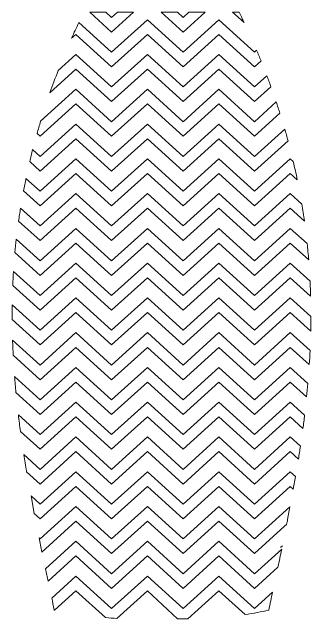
# Model space of a CAD drawing. Header units: inches. Extents: x 70 to 1671, y -1124 to -34.
# Drawn here: x 1336.7 to 1430.8, y -1109.4 to -918 of the extents above; entities that cross this region are included whole.
import ezdxf

# ---------------------------------------------------------------- set-up
doc = ezdxf.new("R2010")
doc.units = ezdxf.units.IN
doc.header["$MEASUREMENT"] = 0
doc.layers.add('creasing lines + designs', color=7, linetype='Continuous')

# ---------------------------------------------------------------- blocks, each defined once
blk = doc.blocks.new('block 2')
at = {"layer": 'creasing lines + designs', "color": 3, "lineweight": 5}
for points in [[(1368.03, -924.31), (1374.94, -918.03), (1369.84, -918.03), (1368.03, -919.68), (1366.22, -918.03), (1361.12, -918.03), (1368.03, -924.31)], [(1390.55, -924.31), (1397.46, -918.03), (1392.37, -918.03), (1390.55, -919.68), (1388.74, -918.03), (1383.64, -918.03), (1390.55, -924.31)], [(1345.51, -1077.83), (1356.77, -1067.6), (1368.03, -1077.83), (1379.29, -1067.6), (1390.55, -1077.83), (1401.81, -1067.6), (1413.07, -1077.83), (1424.33, -1067.6), (1425.25, -1068.43), (1425.97, -1064.47), (1424.33, -1062.98), (1413.07, -1073.2), (1401.81, -1062.98), (1390.55, -1073.2), (1379.29, -1062.98), (1368.03, -1073.2), (1356.77, -1062.98), (1345.51, -1073.2), (1342.64, -1070.59), (1343.65, -1076.14), (1345.51, -1077.83)], [(1422.55, -1080.18), (1423.18, -1079.61)], [(1421.21, -1086.89), (1421.85, -1086.31)]]:
    blk.add_lwpolyline(points, dxfattribs=at)
for points, knots in [([(1409.8, -921.33), (1409.28, -920.24), (1408.76, -919.14), (1408.22, -918.03), (1408.22, -918.03), (1406.16, -918.03), (1406.16, -918.03), (1406.16, -918.03), (1409.8, -921.33), (1409.8, -921.33)], [0, 0, 0, 0, 1, 1, 1, 2, 2, 2, 3, 3, 3, 3]), ([(1401.81, -920.42), (1401.81, -920.42), (1390.55, -930.65), (1390.55, -930.65), (1390.55, -930.65), (1379.29, -920.42), (1379.29, -920.42), (1379.29, -920.42), (1368.03, -930.65), (1368.03, -930.65), (1368.03, -930.65), (1357.72, -921.28), (1357.72, -921.28), (1356.93, -922.95), (1356.17, -924.61), (1355.43, -926.27), (1355.43, -926.27), (1356.77, -925.05), (1356.77, -925.05), (1356.77, -925.05), (1368.03, -935.27), (1368.03, -935.27), (1368.03, -935.27), (1379.29, -925.05), (1379.29, -925.05), (1379.29, -925.05), (1390.55, -935.27), (1390.55, -935.27), (1390.55, -935.27), (1401.81, -925.05), (1401.81, -925.05), (1401.81, -925.05), (1413.07, -935.27), (1413.07, -935.27), (1413.07, -935.27), (1415.11, -933.43), (1415.11, -933.43), (1414.65, -932.31), (1414.19, -931.19), (1413.71, -930.07), (1413.71, -930.07), (1413.07, -930.65), (1413.07, -930.65), (1413.07, -930.65), (1401.81, -920.42), (1401.81, -920.42)], [0, 0, 0, 0, 1, 1, 1, 2, 2, 2, 3, 3, 3, 4, 4, 4, 5, 5, 5, 6, 6, 6, 7, 7, 7, 8, 8, 8, 9, 9, 9, 10, 10, 10, 11, 11, 11, 12, 12, 12, 13, 13, 13, 14, 14, 14, 15, 15, 15, 15]), ([(1401.81, -931.39), (1401.81, -931.39), (1390.55, -941.61), (1390.55, -941.61), (1390.55, -941.61), (1379.29, -931.39), (1379.29, -931.39), (1379.29, -931.39), (1368.03, -941.61), (1368.03, -941.61), (1368.03, -941.61), (1356.77, -931.39), (1356.77, -931.39), (1356.77, -931.39), (1351.18, -936.47), (1351.18, -936.47), (1350.26, -938.81), (1349.4, -941.13), (1348.59, -943.44), (1348.59, -943.44), (1356.77, -936.01), (1356.77, -936.01), (1356.77, -936.01), (1368.03, -946.24), (1368.03, -946.24), (1368.03, -946.24), (1379.29, -936.01), (1379.29, -936.01), (1379.29, -936.01), (1390.55, -946.24), (1390.55, -946.24), (1390.55, -946.24), (1401.81, -936.01), (1401.81, -936.01), (1401.81, -936.01), (1413.07, -946.24), (1413.07, -946.24), (1413.07, -946.24), (1418.23, -941.56), (1418.23, -941.56), (1417.81, -940.41), (1417.38, -939.25), (1416.94, -938.1), (1416.94, -938.1), (1413.07, -941.61), (1413.07, -941.61), (1413.07, -941.61), (1401.81, -931.39), (1401.81, -931.39)], [0, 0, 0, 0, 1, 1, 1, 2, 2, 2, 3, 3, 3, 4, 4, 4, 5, 5, 5, 6, 6, 6, 7, 7, 7, 8, 8, 8, 9, 9, 9, 10, 10, 10, 11, 11, 11, 12, 12, 12, 13, 13, 13, 14, 14, 14, 15, 15, 15, 16, 16, 16, 16]), ([(1345.51, -957.2), (1345.51, -957.2), (1356.77, -946.98), (1356.77, -946.98), (1356.77, -946.98), (1368.03, -957.2), (1368.03, -957.2), (1368.03, -957.2), (1379.29, -946.98), (1379.29, -946.98), (1379.29, -946.98), (1390.55, -957.2), (1390.55, -957.2), (1390.55, -957.2), (1401.81, -946.98), (1401.81, -946.98), (1401.81, -946.98), (1413.07, -957.2), (1413.07, -957.2), (1413.07, -957.2), (1421.07, -949.94), (1421.07, -949.94), (1420.69, -948.76), (1420.3, -947.57), (1419.9, -946.37), (1419.9, -946.37), (1413.07, -952.58), (1413.07, -952.58), (1413.07, -952.58), (1401.81, -942.35), (1401.81, -942.35), (1401.81, -942.35), (1390.55, -952.58), (1390.55, -952.58), (1390.55, -952.58), (1379.29, -942.35), (1379.29, -942.35), (1379.29, -942.35), (1368.03, -952.58), (1368.03, -952.58), (1368.03, -952.58), (1356.77, -942.35), (1356.77, -942.35), (1356.77, -942.35), (1345.64, -952.46), (1345.64, -952.46), (1345.25, -953.75), (1344.88, -955.02), (1344.52, -956.3), (1344.52, -956.3), (1345.51, -957.2), (1345.51, -957.2)], [0, 0, 0, 0, 1, 1, 1, 2, 2, 2, 3, 3, 3, 4, 4, 4, 5, 5, 5, 6, 6, 6, 7, 7, 7, 8, 8, 8, 9, 9, 9, 10, 10, 10, 11, 11, 11, 12, 12, 12, 13, 13, 13, 14, 14, 14, 15, 15, 15, 16, 16, 16, 17, 17, 17, 17]), ([(1345.51, -968.17), (1345.51, -968.17), (1356.77, -957.95), (1356.77, -957.95), (1356.77, -957.95), (1368.03, -968.17), (1368.03, -968.17), (1368.03, -968.17), (1379.29, -957.95), (1379.29, -957.95), (1379.29, -957.95), (1390.55, -968.17), (1390.55, -968.17), (1390.55, -968.17), (1401.81, -957.95), (1401.81, -957.95), (1401.81, -957.95), (1413.07, -968.17), (1413.07, -968.17), (1413.07, -968.17), (1423.61, -958.6), (1423.61, -958.6), (1423.28, -957.38), (1422.94, -956.15), (1422.58, -954.91), (1422.58, -954.91), (1413.07, -963.54), (1413.07, -963.54), (1413.07, -963.54), (1401.81, -953.32), (1401.81, -953.32), (1401.81, -953.32), (1390.55, -963.54), (1390.55, -963.54), (1390.55, -963.54), (1379.29, -953.32), (1379.29, -953.32), (1379.29, -953.32), (1368.03, -963.54), (1368.03, -963.54), (1368.03, -963.54), (1356.77, -953.32), (1356.77, -953.32), (1356.77, -953.32), (1345.51, -963.54), (1345.51, -963.54), (1345.51, -963.54), (1343.14, -961.39), (1343.14, -961.39), (1342.82, -962.66), (1342.51, -963.92), (1342.21, -965.18), (1342.21, -965.18), (1345.51, -968.17), (1345.51, -968.17)], [0, 0, 0, 0, 1, 1, 1, 2, 2, 2, 3, 3, 3, 4, 4, 4, 5, 5, 5, 6, 6, 6, 7, 7, 7, 8, 8, 8, 9, 9, 9, 10, 10, 10, 11, 11, 11, 12, 12, 12, 13, 13, 13, 14, 14, 14, 15, 15, 15, 16, 16, 16, 17, 17, 17, 18, 18, 18, 18]), ([(1345.51, -979.14), (1345.51, -979.14), (1356.77, -968.91), (1356.77, -968.91), (1356.77, -968.91), (1368.03, -979.14), (1368.03, -979.14), (1368.03, -979.14), (1379.29, -968.91), (1379.29, -968.91), (1379.29, -968.91), (1390.55, -979.14), (1390.55, -979.14), (1390.55, -979.14), (1401.81, -968.91), (1401.81, -968.91), (1401.81, -968.91), (1413.07, -979.14), (1413.07, -979.14), (1413.07, -979.14), (1424.33, -968.91), (1424.33, -968.91), (1424.33, -968.91), (1426.54, -970.92), (1426.54, -970.92), (1426.15, -969), (1425.72, -967.07), (1425.26, -965.13), (1425.26, -965.13), (1424.33, -964.29), (1424.33, -964.29), (1424.33, -964.29), (1413.07, -974.51), (1413.07, -974.51), (1413.07, -974.51), (1401.81, -964.29), (1401.81, -964.29), (1401.81, -964.29), (1390.55, -974.51), (1390.55, -974.51), (1390.55, -974.51), (1379.29, -964.29), (1379.29, -964.29), (1379.29, -964.29), (1368.03, -974.51), (1368.03, -974.51), (1368.03, -974.51), (1356.77, -964.29), (1356.77, -964.29), (1356.77, -964.29), (1345.51, -974.51), (1345.51, -974.51), (1345.51, -974.51), (1341.04, -970.45), (1341.04, -970.45), (1340.77, -971.76), (1340.51, -973.07), (1340.27, -974.37), (1340.27, -974.37), (1345.51, -979.14), (1345.51, -979.14)], [0, 0, 0, 0, 1, 1, 1, 2, 2, 2, 3, 3, 3, 4, 4, 4, 5, 5, 5, 6, 6, 6, 7, 7, 7, 8, 8, 8, 9, 9, 9, 10, 10, 10, 11, 11, 11, 12, 12, 12, 13, 13, 13, 14, 14, 14, 15, 15, 15, 16, 16, 16, 17, 17, 17, 18, 18, 18, 19, 19, 19, 20, 20, 20, 20]), ([(1345.51, -990.1), (1345.51, -990.1), (1356.77, -979.88), (1356.77, -979.88), (1356.77, -979.88), (1368.03, -990.1), (1368.03, -990.1), (1368.03, -990.1), (1379.29, -979.88), (1379.29, -979.88), (1379.29, -979.88), (1390.55, -990.1), (1390.55, -990.1), (1390.55, -990.1), (1401.81, -979.88), (1401.81, -979.88), (1401.81, -979.88), (1413.07, -990.1), (1413.07, -990.1), (1413.07, -990.1), (1424.33, -979.88), (1424.33, -979.88), (1424.33, -979.88), (1428.78, -983.92), (1428.78, -983.92), (1428.53, -982.14), (1428.26, -980.35), (1427.96, -978.55), (1427.96, -978.55), (1424.33, -975.25), (1424.33, -975.25), (1424.33, -975.25), (1413.07, -985.47), (1413.07, -985.47), (1413.07, -985.47), (1401.81, -975.25), (1401.81, -975.25), (1401.81, -975.25), (1390.55, -985.47), (1390.55, -985.47), (1390.55, -985.47), (1379.29, -975.25), (1379.29, -975.25), (1379.29, -975.25), (1368.03, -985.47), (1368.03, -985.47), (1368.03, -985.47), (1356.77, -975.25), (1356.77, -975.25), (1356.77, -975.25), (1345.51, -985.47), (1345.51, -985.47), (1345.51, -985.47), (1339.32, -979.85), (1339.32, -979.85), (1339.1, -981.21), (1338.89, -982.57), (1338.71, -983.92), (1338.71, -983.92), (1345.51, -990.1), (1345.51, -990.1)], [0, 0, 0, 0, 1, 1, 1, 2, 2, 2, 3, 3, 3, 4, 4, 4, 5, 5, 5, 6, 6, 6, 7, 7, 7, 8, 8, 8, 9, 9, 9, 10, 10, 10, 11, 11, 11, 12, 12, 12, 13, 13, 13, 14, 14, 14, 15, 15, 15, 16, 16, 16, 17, 17, 17, 18, 18, 18, 19, 19, 19, 20, 20, 20, 20]), ([(1345.51, -1001.07), (1345.51, -1001.07), (1356.77, -990.84), (1356.77, -990.84), (1356.77, -990.84), (1368.03, -1001.07), (1368.03, -1001.07), (1368.03, -1001.07), (1379.29, -990.84), (1379.29, -990.84), (1379.29, -990.84), (1390.55, -1001.07), (1390.55, -1001.07), (1390.55, -1001.07), (1401.81, -990.84), (1401.81, -990.84), (1401.81, -990.84), (1413.07, -1001.07), (1413.07, -1001.07), (1413.07, -1001.07), (1424.33, -990.84), (1424.33, -990.84), (1424.33, -990.84), (1430.12, -996.1), (1430.12, -996.1), (1429.98, -994.42), (1429.83, -992.73), (1429.65, -991.04), (1429.65, -991.04), (1424.33, -986.22), (1424.33, -986.22), (1424.33, -986.22), (1413.07, -996.44), (1413.07, -996.44), (1413.07, -996.44), (1401.81, -986.22), (1401.81, -986.22), (1401.81, -986.22), (1390.55, -996.44), (1390.55, -996.44), (1390.55, -996.44), (1379.29, -986.22), (1379.29, -986.22), (1379.29, -986.22), (1368.03, -996.44), (1368.03, -996.44), (1368.03, -996.44), (1356.77, -986.22), (1356.77, -986.22), (1356.77, -986.22), (1345.51, -996.44), (1345.51, -996.44), (1345.51, -996.44), (1337.99, -989.61), (1337.99, -989.61), (1337.83, -991.03), (1337.69, -992.44), (1337.56, -993.85), (1337.56, -993.85), (1345.51, -1001.07), (1345.51, -1001.07)], [0, 0, 0, 0, 1, 1, 1, 2, 2, 2, 3, 3, 3, 4, 4, 4, 5, 5, 5, 6, 6, 6, 7, 7, 7, 8, 8, 8, 9, 9, 9, 10, 10, 10, 11, 11, 11, 12, 12, 12, 13, 13, 13, 14, 14, 14, 15, 15, 15, 16, 16, 16, 17, 17, 17, 18, 18, 18, 19, 19, 19, 20, 20, 20, 20]), ([(1345.51, -1012.03), (1345.51, -1012.03), (1356.77, -1001.81), (1356.77, -1001.81), (1356.77, -1001.81), (1368.03, -1012.03), (1368.03, -1012.03), (1368.03, -1012.03), (1379.29, -1001.81), (1379.29, -1001.81), (1379.29, -1001.81), (1390.55, -1012.03), (1390.55, -1012.03), (1390.55, -1012.03), (1401.81, -1001.81), (1401.81, -1001.81), (1401.81, -1001.81), (1413.07, -1012.03), (1413.07, -1012.03), (1413.07, -1012.03), (1424.33, -1001.81), (1424.33, -1001.81), (1424.33, -1001.81), (1430.73, -1007.62), (1430.73, -1007.62), (1430.69, -1006.03), (1430.63, -1004.43), (1430.55, -1002.83), (1430.55, -1002.83), (1424.33, -997.18), (1424.33, -997.18), (1424.33, -997.18), (1413.07, -1007.41), (1413.07, -1007.41), (1413.07, -1007.41), (1401.81, -997.18), (1401.81, -997.18), (1401.81, -997.18), (1390.55, -1007.41), (1390.55, -1007.41), (1390.55, -1007.41), (1379.29, -997.18), (1379.29, -997.18), (1379.29, -997.18), (1368.03, -1007.41), (1368.03, -1007.41), (1368.03, -1007.41), (1356.77, -997.18), (1356.77, -997.18), (1356.77, -997.18), (1345.51, -1007.41), (1345.51, -1007.41), (1345.51, -1007.41), (1337.11, -999.78), (1337.11, -999.78), (1337.02, -1001.25), (1336.94, -1002.73), (1336.88, -1004.19), (1336.88, -1004.19), (1345.51, -1012.03), (1345.51, -1012.03)], [0, 0, 0, 0, 1, 1, 1, 2, 2, 2, 3, 3, 3, 4, 4, 4, 5, 5, 5, 6, 6, 6, 7, 7, 7, 8, 8, 8, 9, 9, 9, 10, 10, 10, 11, 11, 11, 12, 12, 12, 13, 13, 13, 14, 14, 14, 15, 15, 15, 16, 16, 16, 17, 17, 17, 18, 18, 18, 19, 19, 19, 20, 20, 20, 20]), ([(1356.77, -1012.78), (1356.77, -1012.78), (1368.03, -1023), (1368.03, -1023), (1368.03, -1023), (1379.29, -1012.78), (1379.29, -1012.78), (1379.29, -1012.78), (1390.55, -1023), (1390.55, -1023), (1390.55, -1023), (1401.81, -1012.78), (1401.81, -1012.78), (1401.81, -1012.78), (1413.07, -1023), (1413.07, -1023), (1413.07, -1023), (1424.33, -1012.78), (1424.33, -1012.78), (1424.33, -1012.78), (1430.76, -1018.61), (1430.76, -1018.61), (1430.79, -1017.09), (1430.8, -1015.56), (1430.81, -1014.03), (1430.81, -1014.03), (1424.33, -1008.15), (1424.33, -1008.15), (1424.33, -1008.15), (1413.07, -1018.37), (1413.07, -1018.37), (1413.07, -1018.37), (1401.81, -1008.15), (1401.81, -1008.15), (1401.81, -1008.15), (1390.55, -1018.37), (1390.55, -1018.37), (1390.55, -1018.37), (1379.29, -1008.15), (1379.29, -1008.15), (1379.29, -1008.15), (1368.03, -1018.37), (1368.03, -1018.37), (1368.03, -1018.37), (1356.77, -1008.15), (1356.77, -1008.15), (1356.77, -1008.15), (1345.51, -1018.37), (1345.51, -1018.37), (1345.51, -1018.37), (1336.7, -1010.37), (1336.7, -1010.37), (1336.68, -1011.92), (1336.68, -1013.45), (1336.68, -1014.98), (1336.68, -1014.98), (1345.51, -1023), (1345.51, -1023), (1345.51, -1023), (1356.77, -1012.78), (1356.77, -1012.78)], [0, 0, 0, 0, 1, 1, 1, 2, 2, 2, 3, 3, 3, 4, 4, 4, 5, 5, 5, 6, 6, 6, 7, 7, 7, 8, 8, 8, 9, 9, 9, 10, 10, 10, 11, 11, 11, 12, 12, 12, 13, 13, 13, 14, 14, 14, 15, 15, 15, 16, 16, 16, 17, 17, 17, 18, 18, 18, 19, 19, 19, 20, 20, 20, 20]), ([(1345.51, -1033.96), (1345.51, -1033.96), (1356.77, -1023.74), (1356.77, -1023.74), (1356.77, -1023.74), (1368.03, -1033.96), (1368.03, -1033.96), (1368.03, -1033.96), (1379.29, -1023.74), (1379.29, -1023.74), (1379.29, -1023.74), (1390.55, -1033.96), (1390.55, -1033.96), (1390.55, -1033.96), (1401.81, -1023.74), (1401.81, -1023.74), (1401.81, -1023.74), (1413.07, -1033.96), (1413.07, -1033.96), (1413.07, -1033.96), (1424.33, -1023.74), (1424.33, -1023.74), (1424.33, -1023.74), (1430.31, -1029.17), (1430.31, -1029.17), (1430.4, -1027.7), (1430.48, -1026.23), (1430.55, -1024.76), (1430.55, -1024.76), (1424.33, -1019.11), (1424.33, -1019.11), (1424.33, -1019.11), (1413.07, -1029.34), (1413.07, -1029.34), (1413.07, -1029.34), (1401.81, -1019.11), (1401.81, -1019.11), (1401.81, -1019.11), (1390.55, -1029.34), (1390.55, -1029.34), (1390.55, -1029.34), (1379.29, -1019.11), (1379.29, -1019.11), (1379.29, -1019.11), (1368.03, -1029.34), (1368.03, -1029.34), (1368.03, -1029.34), (1356.77, -1019.11), (1356.77, -1019.11), (1356.77, -1019.11), (1345.51, -1029.34), (1345.51, -1029.34), (1345.51, -1029.34), (1336.81, -1021.44), (1336.81, -1021.44), (1336.86, -1023.05), (1336.93, -1024.65), (1337.01, -1026.25), (1337.01, -1026.25), (1345.51, -1033.96), (1345.51, -1033.96)], [0, 0, 0, 0, 1, 1, 1, 2, 2, 2, 3, 3, 3, 4, 4, 4, 5, 5, 5, 6, 6, 6, 7, 7, 7, 8, 8, 8, 9, 9, 9, 10, 10, 10, 11, 11, 11, 12, 12, 12, 13, 13, 13, 14, 14, 14, 15, 15, 15, 16, 16, 16, 17, 17, 17, 18, 18, 18, 19, 19, 19, 20, 20, 20, 20]), ([(1345.51, -1044.93), (1345.51, -1044.93), (1356.77, -1034.71), (1356.77, -1034.71), (1356.77, -1034.71), (1368.03, -1044.93), (1368.03, -1044.93), (1368.03, -1044.93), (1379.29, -1034.71), (1379.29, -1034.71), (1379.29, -1034.71), (1390.55, -1044.93), (1390.55, -1044.93), (1390.55, -1044.93), (1401.81, -1034.71), (1401.81, -1034.71), (1401.81, -1034.71), (1413.07, -1044.93), (1413.07, -1044.93), (1413.07, -1044.93), (1424.33, -1034.71), (1424.33, -1034.71), (1424.33, -1034.71), (1429.47, -1039.37), (1429.47, -1039.37), (1429.61, -1037.95), (1429.74, -1036.53), (1429.86, -1035.1), (1429.86, -1035.1), (1424.33, -1030.08), (1424.33, -1030.08), (1424.33, -1030.08), (1413.07, -1040.3), (1413.07, -1040.3), (1413.07, -1040.3), (1401.81, -1030.08), (1401.81, -1030.08), (1401.81, -1030.08), (1390.55, -1040.3), (1390.55, -1040.3), (1390.55, -1040.3), (1379.29, -1030.08), (1379.29, -1030.08), (1379.29, -1030.08), (1368.03, -1040.3), (1368.03, -1040.3), (1368.03, -1040.3), (1356.77, -1030.08), (1356.77, -1030.08), (1356.77, -1030.08), (1345.51, -1040.3), (1345.51, -1040.3), (1345.51, -1040.3), (1337.45, -1032.98), (1337.45, -1032.98), (1337.58, -1034.66), (1337.73, -1036.34), (1337.88, -1038.01), (1337.88, -1038.01), (1345.51, -1044.93), (1345.51, -1044.93)], [0, 0, 0, 0, 1, 1, 1, 2, 2, 2, 3, 3, 3, 4, 4, 4, 5, 5, 5, 6, 6, 6, 7, 7, 7, 8, 8, 8, 9, 9, 9, 10, 10, 10, 11, 11, 11, 12, 12, 12, 13, 13, 13, 14, 14, 14, 15, 15, 15, 16, 16, 16, 17, 17, 17, 18, 18, 18, 19, 19, 19, 20, 20, 20, 20]), ([(1345.51, -1055.9), (1345.51, -1055.9), (1356.77, -1045.67), (1356.77, -1045.67), (1356.77, -1045.67), (1368.03, -1055.9), (1368.03, -1055.9), (1368.03, -1055.9), (1379.29, -1045.67), (1379.29, -1045.67), (1379.29, -1045.67), (1390.55, -1055.9), (1390.55, -1055.9), (1390.55, -1055.9), (1401.81, -1045.67), (1401.81, -1045.67), (1401.81, -1045.67), (1413.07, -1055.9), (1413.07, -1055.9), (1413.07, -1055.9), (1424.33, -1045.67), (1424.33, -1045.67), (1424.33, -1045.67), (1428.31, -1049.29), (1428.31, -1049.29), (1428.5, -1047.91), (1428.67, -1046.52), (1428.84, -1045.13), (1428.84, -1045.13), (1424.33, -1041.05), (1424.33, -1041.05), (1424.33, -1041.05), (1413.07, -1051.27), (1413.07, -1051.27), (1413.07, -1051.27), (1401.81, -1041.05), (1401.81, -1041.05), (1401.81, -1041.05), (1390.55, -1051.27), (1390.55, -1051.27), (1390.55, -1051.27), (1379.29, -1041.05), (1379.29, -1041.05), (1379.29, -1041.05), (1368.03, -1051.27), (1368.03, -1051.27), (1368.03, -1051.27), (1356.77, -1041.05), (1356.77, -1041.05), (1356.77, -1041.05), (1345.51, -1051.27), (1345.51, -1051.27), (1345.51, -1051.27), (1338.64, -1045.03), (1338.64, -1045.03), (1338.85, -1046.78), (1339.07, -1048.52), (1339.3, -1050.26), (1339.3, -1050.26), (1345.51, -1055.9), (1345.51, -1055.9)], [0, 0, 0, 0, 1, 1, 1, 2, 2, 2, 3, 3, 3, 4, 4, 4, 5, 5, 5, 6, 6, 6, 7, 7, 7, 8, 8, 8, 9, 9, 9, 10, 10, 10, 11, 11, 11, 12, 12, 12, 13, 13, 13, 14, 14, 14, 15, 15, 15, 16, 16, 16, 17, 17, 17, 18, 18, 18, 19, 19, 19, 20, 20, 20, 20]), ([(1356.77, -1056.64), (1356.77, -1056.64), (1368.03, -1066.86), (1368.03, -1066.86), (1368.03, -1066.86), (1379.29, -1056.64), (1379.29, -1056.64), (1379.29, -1056.64), (1390.55, -1066.86), (1390.55, -1066.86), (1390.55, -1066.86), (1401.81, -1056.64), (1401.81, -1056.64), (1401.81, -1056.64), (1413.07, -1066.86), (1413.07, -1066.86), (1413.07, -1066.86), (1424.33, -1056.64), (1424.33, -1056.64), (1424.33, -1056.64), (1426.9, -1058.97), (1426.9, -1058.97), (1427.12, -1057.62), (1427.33, -1056.27), (1427.53, -1054.91), (1427.53, -1054.91), (1424.33, -1052.01), (1424.33, -1052.01), (1424.33, -1052.01), (1413.07, -1062.23), (1413.07, -1062.23), (1413.07, -1062.23), (1401.81, -1052.01), (1401.81, -1052.01), (1401.81, -1052.01), (1390.55, -1062.23), (1390.55, -1062.23), (1390.55, -1062.23), (1379.29, -1052.01), (1379.29, -1052.01), (1379.29, -1052.01), (1368.03, -1062.23), (1368.03, -1062.23), (1368.03, -1062.23), (1356.77, -1052.01), (1356.77, -1052.01), (1356.77, -1052.01), (1345.51, -1062.23), (1345.51, -1062.23), (1345.51, -1062.23), (1340.36, -1057.56), (1340.36, -1057.56), (1340.64, -1059.32), (1340.92, -1061.07), (1341.21, -1062.82), (1341.21, -1062.82), (1341.24, -1062.99), (1341.24, -1062.99), (1341.24, -1062.99), (1345.51, -1066.86), (1345.51, -1066.86), (1345.51, -1066.86), (1356.77, -1056.64), (1356.77, -1056.64)], [0, 0, 0, 0, 1, 1, 1, 2, 2, 2, 3, 3, 3, 4, 4, 4, 5, 5, 5, 6, 6, 6, 7, 7, 7, 8, 8, 8, 9, 9, 9, 10, 10, 10, 11, 11, 11, 12, 12, 12, 13, 13, 13, 14, 14, 14, 15, 15, 15, 16, 16, 16, 17, 17, 17, 18, 18, 18, 19, 19, 19, 20, 20, 20, 21, 21, 21, 21]), ([(1423.18, -1079.61), (1423.28, -1079.09), (1423.39, -1078.56), (1423.49, -1078.01), (1423.49, -1078.01), (1424.22, -1074.05), (1424.22, -1074.05), (1424.22, -1074.05), (1413.07, -1084.17), (1413.07, -1084.17), (1413.07, -1084.17), (1401.81, -1073.94), (1401.81, -1073.94), (1401.81, -1073.94), (1390.55, -1084.17), (1390.55, -1084.17), (1390.55, -1084.17), (1379.29, -1073.94), (1379.29, -1073.94), (1379.29, -1073.94), (1368.03, -1084.17), (1368.03, -1084.17), (1368.03, -1084.17), (1356.77, -1073.94), (1356.77, -1073.94), (1356.77, -1073.94), (1345.51, -1084.17), (1345.51, -1084.17), (1345.51, -1084.17), (1345.14, -1083.83), (1345.14, -1083.83), (1345.45, -1085.38), (1345.75, -1086.86), (1346.05, -1088.3), (1346.05, -1088.3), (1356.77, -1078.57), (1356.77, -1078.57), (1356.77, -1078.57), (1368.03, -1088.79), (1368.03, -1088.79), (1368.03, -1088.79), (1379.29, -1078.57), (1379.29, -1078.57), (1379.29, -1078.57), (1390.55, -1088.79), (1390.55, -1088.79), (1390.55, -1088.79), (1401.81, -1078.57), (1401.81, -1078.57), (1401.81, -1078.57), (1413.07, -1088.79), (1413.07, -1088.79), (1413.07, -1088.79), (1422.55, -1080.18), (1422.55, -1080.18)], [0, 0, 0, 0, 1, 1, 1, 2, 2, 2, 3, 3, 3, 4, 4, 4, 5, 5, 5, 6, 6, 6, 7, 7, 7, 8, 8, 8, 9, 9, 9, 10, 10, 10, 11, 11, 11, 12, 12, 12, 13, 13, 13, 14, 14, 14, 15, 15, 15, 16, 16, 16, 17, 17, 17, 18, 18, 18, 18]), ([(1420.43, -1093.08), (1420.83, -1091.2), (1421.23, -1089.32), (1421.63, -1087.36), (1421.63, -1087.36), (1413.07, -1095.13), (1413.07, -1095.13), (1413.07, -1095.13), (1401.81, -1084.91), (1401.81, -1084.91), (1401.81, -1084.91), (1390.55, -1095.13), (1390.55, -1095.13), (1390.55, -1095.13), (1379.29, -1084.91), (1379.29, -1084.91), (1379.29, -1084.91), (1368.03, -1095.13), (1368.03, -1095.13), (1368.03, -1095.13), (1356.77, -1084.91), (1356.77, -1084.91), (1356.77, -1084.91), (1347.18, -1093.62), (1347.18, -1093.62), (1347.45, -1094.9), (1347.73, -1096.18), (1348.01, -1097.49), (1348.01, -1097.49), (1356.77, -1089.54), (1356.77, -1089.54), (1356.77, -1089.54), (1368.03, -1099.76), (1368.03, -1099.76), (1368.03, -1099.76), (1379.29, -1089.54), (1379.29, -1089.54), (1379.29, -1089.54), (1390.55, -1099.76), (1390.55, -1099.76), (1390.55, -1099.76), (1401.81, -1089.54), (1401.81, -1089.54), (1401.81, -1089.54), (1413.07, -1099.76), (1413.07, -1099.76), (1413.07, -1099.76), (1420.43, -1093.08), (1420.43, -1093.08)], [0, 0, 0, 0, 1, 1, 1, 2, 2, 2, 3, 3, 3, 4, 4, 4, 5, 5, 5, 6, 6, 6, 7, 7, 7, 8, 8, 8, 9, 9, 9, 10, 10, 10, 11, 11, 11, 12, 12, 12, 13, 13, 13, 14, 14, 14, 15, 15, 15, 16, 16, 16, 16]), ([(1418.73, -1100.96), (1418.73, -1100.96), (1413.07, -1106.1), (1413.07, -1106.1), (1413.07, -1106.1), (1401.81, -1095.87), (1401.81, -1095.87), (1401.81, -1095.87), (1390.55, -1106.1), (1390.55, -1106.1), (1390.55, -1106.1), (1379.29, -1095.87), (1379.29, -1095.87), (1379.29, -1095.87), (1368.03, -1106.1), (1368.03, -1106.1), (1368.03, -1106.1), (1356.77, -1095.87), (1356.77, -1095.87), (1356.77, -1095.87), (1349.15, -1102.79), (1349.15, -1102.79), (1349.41, -1104.01), (1349.68, -1105.27), (1349.96, -1106.6), (1349.99, -1106.6), (1350.01, -1106.61), (1350.04, -1106.61), (1350.04, -1106.61), (1356.77, -1100.5), (1356.77, -1100.5), (1356.77, -1100.5), (1366.12, -1108.99), (1366.12, -1108.99), (1367.28, -1109.08), (1368.47, -1109.15), (1369.69, -1109.22), (1369.69, -1109.22), (1379.29, -1100.5), (1379.29, -1100.5), (1379.29, -1100.5), (1388.75, -1109.37), (1388.75, -1109.37), (1388.75, -1109.37), (1392.05, -1109.37), (1392.05, -1109.37), (1392.05, -1109.37), (1401.81, -1100.5), (1401.81, -1100.5), (1401.81, -1100.5), (1410.11, -1108.03), (1410.11, -1108.03), (1412.74, -1107.64), (1415.19, -1107.16), (1417.52, -1106.6)], [0, 0, 0, 0, 1, 1, 1, 2, 2, 2, 3, 3, 3, 4, 4, 4, 5, 5, 5, 6, 6, 6, 7, 7, 7, 8, 8, 8, 9, 9, 9, 10, 10, 10, 11, 11, 11, 12, 12, 12, 13, 13, 13, 14, 14, 14, 15, 15, 15, 16, 16, 16, 17, 17, 17, 18, 18, 18, 18])]:
    blk.add_open_spline(points, degree=3, knots=knots, dxfattribs=at)
blk.add_open_spline([(1417.52, -1106.6), (1417.95, -1104.59), (1418.35, -1102.74), (1418.73, -1100.96)], degree=3, dxfattribs=at)

msp = doc.modelspace()

# ---------------------------------------------------------------- block references
at = {"layer": 'creasing lines + designs'}
msp.add_blockref('block 2', (0, 0), dxfattribs=at)

doc.saveas('drawing.dxf')
